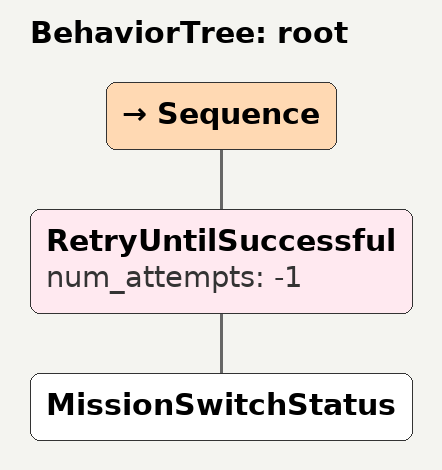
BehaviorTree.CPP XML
<?xml version="1.0" encoding="UTF-8"?>
<root BTCPP_format="4"
      main_tree_to_execute="root">
  <BehaviorTree ID="root">
    <Sequence>
      <RetryUntilSuccessful num_attempts="-1">
        <MissionSwitchStatus/>
      </RetryUntilSuccessful>
    </Sequence>
  </BehaviorTree>

</root>
